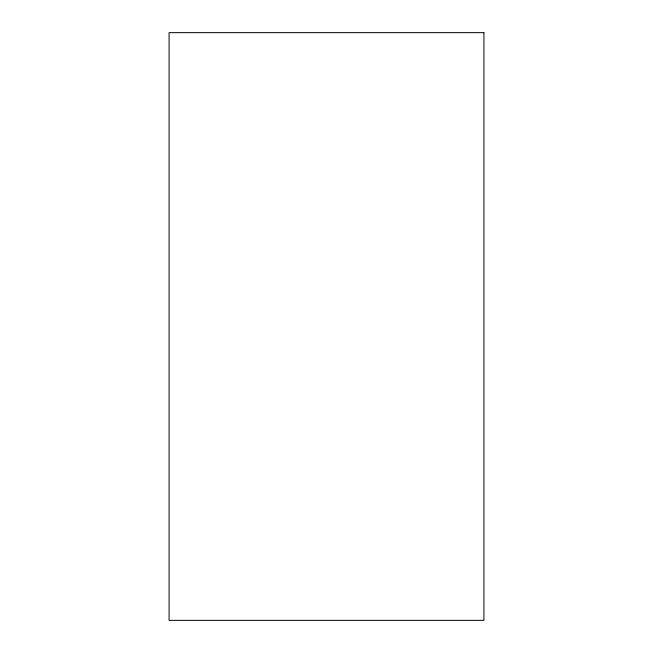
<?xml version="1.0" encoding="UTF-8"?>
<svg xmlns="http://www.w3.org/2000/svg" width="653" height="653" viewBox="0 0 653 653"><rect width="100%" height="100%" fill="white"/><g stroke="black" fill="none" stroke-linecap="round" stroke-linejoin="round"><path stroke-width="0.98" d="M483.922 32.65L169.078 32.65L169.078 620.35L483.922 620.35L483.922 32.65"/></g></svg>
